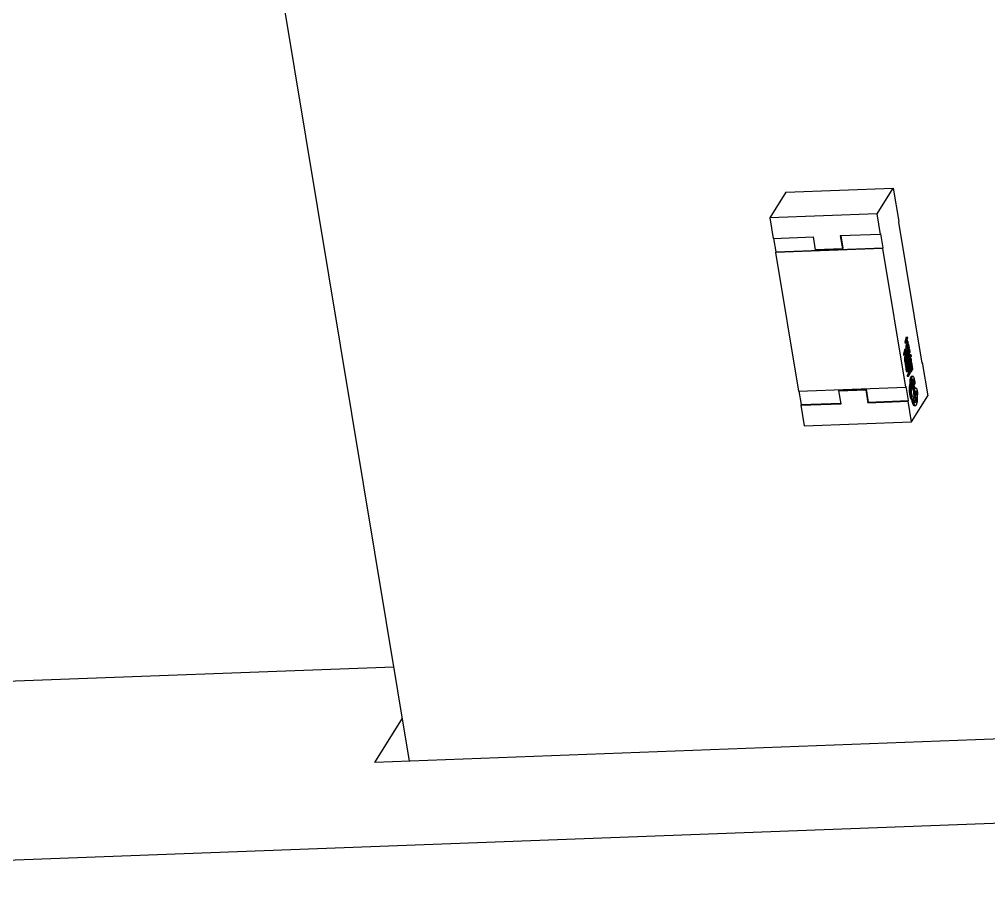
# Model space of a CAD drawing. Header units: millimetres. Extents: x -294 to 2792, y 5 to 1659.
# Drawn here: x 718.116 to 719.496, y 557.797 to 559.032 of the extents above; entities that cross this region are included whole.
import ezdxf

# ---------------------------------------------------------------- set-up
doc = ezdxf.new("R2010")
doc.units = ezdxf.units.MM
doc.layers.get('0').update_dxf_attribs({"lineweight": 18})

msp = doc.modelspace()

# ---------------------------------------------------------------- linework, layer by layer
at = {"color": 7, "linetype": 'Continuous', "lineweight": 25}
for p, q in [((718.6711, 557.9765), (718.4144, 559.5254)), ((719.207, 558.7862), (719.3598, 558.7919)), ((719.3369, 558.7552), (719.3598, 558.7919)), ((719.3598, 558.7919), (719.3677, 558.7445)), ((719.207, 558.7862), (719.184, 558.7495)), ((719.3369, 558.7552), (719.184, 558.7495)), ((719.184, 558.7495), (719.1889, 558.7203)), ((719.3417, 558.726), (719.3369, 558.7552)), ((719.3677, 558.7445), (719.3672, 558.7436)), ((719.3672, 558.7436), (719.4004, 558.5429)), ((719.1889, 558.7203), (719.2462, 558.7225)), ((719.1895, 558.7203), (719.1927, 558.7011)), ((719.2492, 558.7042), (719.2462, 558.7225)), ((719.3417, 558.726), (719.2844, 558.7239)), ((719.2844, 558.7239), (719.2874, 558.7056)), ((719.285, 558.7239), (719.2879, 558.7065)), ((719.3422, 558.7269), (719.3417, 558.726)), ((719.3455, 558.7068), (719.3422, 558.7269)), ((719.1927, 558.7011), (719.3455, 558.7068)), ((719.2874, 558.7056), (719.2879, 558.7065)), ((719.345, 558.706), (719.3455, 558.7068)), ((719.345, 558.706), (719.1922, 558.7002)), ((719.1927, 558.7011), (719.1922, 558.7002)), ((719.1922, 558.7002), (719.2249, 558.5031)), ((719.2874, 558.7056), (719.2492, 558.7042)), ((719.3777, 558.5089), (719.345, 558.706)), ((719.3782, 558.5799), (719.3764, 558.5727)), ((719.3783, 558.5728), (719.3764, 558.5727)), ((719.3764, 558.5727), (719.3766, 558.5715)), ((719.3766, 558.5715), (719.3785, 558.5716)), ((719.377, 558.5727), (719.3768, 558.5725)), ((719.3782, 558.5799), (719.3801, 558.5799)), ((719.3801, 558.5799), (719.3783, 558.5728)), ((719.3783, 558.5728), (719.3785, 558.5716)), ((719.3784, 558.5696), (719.3803, 558.5697)), ((719.3785, 558.5716), (719.3814, 558.5721)), ((719.3788, 558.5731), (719.3787, 558.5726)), ((719.3787, 558.5726), (719.3789, 558.5727)), ((719.3787, 558.5727), (719.3789, 558.5727)), ((719.3796, 558.576), (719.3788, 558.5731)), ((719.3788, 558.573), (719.3801, 558.5731)), ((719.3789, 558.5727), (719.3801, 558.5731)), ((719.3809, 558.5702), (719.3789, 558.5701)), ((719.3801, 558.5731), (719.3796, 558.576)), ((719.3798, 558.5768), (719.3804, 558.5787)), ((719.3804, 558.5731), (719.3798, 558.5768)), ((719.3804, 558.5787), (719.3801, 558.5799)), ((719.3812, 558.5734), (719.3804, 558.5731)), ((719.3804, 558.5733), (719.3812, 558.5734)), ((719.3813, 558.5687), (719.3807, 558.5687)), ((719.3814, 558.5721), (719.3812, 558.5734)), ((719.3762, 558.5629), (719.3743, 558.5557)), ((719.3762, 558.5558), (719.3743, 558.5557)), ((719.3743, 558.5557), (719.3745, 558.5545)), ((719.3745, 558.5545), (719.3764, 558.5546)), ((719.3749, 558.5557), (719.3747, 558.5556)), ((719.3781, 558.5629), (719.3762, 558.5558)), ((719.3762, 558.5629), (719.3781, 558.5629)), ((719.3762, 558.5558), (719.3764, 558.5546)), ((719.3764, 558.5546), (719.3794, 558.5552)), ((719.3768, 558.5561), (719.3767, 558.5556)), ((719.3767, 558.5556), (719.3768, 558.5558)), ((719.3767, 558.5558), (719.3768, 558.5558)), ((719.3776, 558.559), (719.3768, 558.5561)), ((719.3768, 558.5558), (719.3781, 558.5561)), ((719.3768, 558.556), (719.3781, 558.5561)), ((719.3781, 558.5561), (719.3776, 558.559)), ((719.3777, 558.5669), (719.3796, 558.567)), ((719.3778, 558.5598), (719.3783, 558.5617)), ((719.3784, 558.5562), (719.3778, 558.5598)), ((719.3779, 558.5631), (719.3799, 558.5632)), ((719.3779, 558.5631), (719.378, 558.5629)), ((719.3783, 558.5617), (719.3781, 558.5629)), ((719.3782, 558.5614), (719.3784, 558.5607)), ((719.3784, 558.5607), (719.3803, 558.5607)), ((719.3792, 558.5564), (719.3784, 558.5562)), ((719.3784, 558.5564), (719.3792, 558.5564)), ((719.3789, 558.5593), (719.3787, 558.5588)), ((719.3787, 558.5588), (719.3806, 558.5589)), ((719.3787, 558.5588), (719.3791, 558.5564)), ((719.3789, 558.5593), (719.3809, 558.5593)), ((719.3794, 558.5552), (719.3792, 558.5564)), ((719.3793, 558.5551), (719.3794, 558.5544)), ((719.3794, 558.5544), (719.3813, 558.5544)), ((719.38, 558.5607), (719.3798, 558.5603)), ((719.3798, 558.5603), (719.3799, 558.5593)), ((719.3798, 558.5603), (719.3817, 558.5603)), ((719.3799, 558.5632), (719.3803, 558.5607)), ((719.3803, 558.5652), (719.38, 558.5647)), ((719.38, 558.5607), (719.3819, 558.5608)), ((719.3801, 558.5665), (719.3803, 558.5652)), ((719.3804, 558.5623), (719.3801, 558.5636)), ((719.3803, 558.5652), (719.3822, 558.5653)), ((719.3803, 558.5607), (719.3827, 558.5646)), ((719.3811, 558.5544), (719.3803, 558.5543)), ((719.3822, 558.5653), (719.3804, 558.5623)), ((719.382, 558.5665), (719.3805, 558.5665)), ((719.3809, 558.5593), (719.3806, 558.5589)), ((719.3806, 558.5589), (719.3813, 558.5544)), ((719.3809, 558.5617), (719.3811, 558.5607)), ((719.3814, 558.556), (719.3809, 558.5593)), ((719.3812, 558.5572), (719.3822, 558.5572)), ((719.3813, 558.5544), (719.3837, 558.5583)), ((719.3827, 558.5547), (719.3813, 558.5545)), ((719.3827, 558.5625), (719.3814, 558.5625)), ((719.3822, 558.5572), (719.3814, 558.556)), ((719.3816, 558.5629), (719.383, 558.563)), ((719.3819, 558.5608), (719.3817, 558.5603)), ((719.3817, 558.5603), (719.3822, 558.5572)), ((719.3825, 558.5577), (719.3819, 558.5608)), ((719.382, 558.5665), (719.3822, 558.5653)), ((719.3822, 558.5589), (719.3833, 558.559)), ((719.3847, 558.5547), (719.3822, 558.5544)), ((719.3827, 558.5646), (719.3823, 558.567)), ((719.3833, 558.559), (719.3825, 558.5577)), ((719.383, 558.563), (719.3827, 558.5625)), ((719.3827, 558.5625), (719.3833, 558.559)), ((719.3829, 558.5546), (719.3827, 558.5547)), ((719.3827, 558.5547), (719.3847, 558.5547)), ((719.3847, 558.5548), (719.3828, 558.5547)), ((719.3837, 558.5583), (719.383, 558.563)), ((719.3757, 558.5499), (719.3776, 558.55)), ((719.3759, 558.5462), (719.3763, 558.5437)), ((719.3759, 558.5462), (719.3778, 558.5462)), ((719.3763, 558.5526), (719.3782, 558.5527)), ((719.3763, 558.5437), (719.3782, 558.5438)), ((719.3769, 558.5423), (719.3766, 558.5419)), ((719.3766, 558.5419), (719.3774, 558.5374)), ((719.3766, 558.5419), (719.3785, 558.5419)), ((719.3788, 558.5532), (719.3769, 558.5531)), ((719.3769, 558.5423), (719.3788, 558.5424)), ((719.378, 558.5437), (719.3777, 558.5433)), ((719.3777, 558.5433), (719.3796, 558.5434)), ((719.3777, 558.5433), (719.3779, 558.5423)), ((719.3778, 558.5462), (719.3782, 558.5438)), ((719.3783, 558.5482), (719.378, 558.5477)), ((719.378, 558.5437), (719.3799, 558.5438)), ((719.38, 558.5496), (719.3781, 558.5495)), ((719.3781, 558.5495), (719.3783, 558.5482)), ((719.3783, 558.5453), (719.3781, 558.5466)), ((719.3782, 558.5438), (719.3806, 558.5476)), ((719.3802, 558.5483), (719.3783, 558.5453)), ((719.3783, 558.5482), (719.3802, 558.5483)), ((719.3788, 558.5424), (719.3785, 558.5419)), ((719.3785, 558.5419), (719.3793, 558.5375)), ((719.3793, 558.5517), (719.3786, 558.5517)), ((719.3794, 558.539), (719.3788, 558.5424)), ((719.3789, 558.5448), (719.379, 558.5438)), ((719.3806, 558.5455), (719.3793, 558.5455)), ((719.3793, 558.5375), (719.3817, 558.5413)), ((719.3796, 558.5459), (719.3809, 558.546)), ((719.3799, 558.5438), (719.3796, 558.5434)), ((719.3796, 558.5434), (719.3801, 558.5403)), ((719.3804, 558.5407), (719.3799, 558.5438)), ((719.38, 558.5496), (719.3802, 558.5483)), ((719.3802, 558.542), (719.3812, 558.542)), ((719.3803, 558.5543), (719.3822, 558.5544)), ((719.3803, 558.5543), (719.3805, 558.5532)), ((719.3806, 558.5476), (719.3803, 558.55)), ((719.3812, 558.542), (719.3804, 558.5407)), ((719.3805, 558.5532), (719.3824, 558.5533)), ((719.3809, 558.546), (719.3806, 558.5455)), ((719.3806, 558.5455), (719.3812, 558.542)), ((719.3817, 558.5413), (719.3809, 558.546)), ((719.3821, 558.5532), (719.3811, 558.5496)), ((719.3811, 558.5496), (719.383, 558.5497)), ((719.3811, 558.5496), (719.3813, 558.5484)), ((719.3813, 558.5484), (719.3832, 558.5484)), ((719.3817, 558.548), (719.3815, 558.5476)), ((719.3815, 558.5476), (719.3834, 558.5476)), ((719.3816, 558.546), (719.3835, 558.546)), ((719.3817, 558.548), (719.3837, 558.5481)), ((719.382, 558.5445), (719.3839, 558.5446)), ((719.3822, 558.5544), (719.3824, 558.5533)), ((719.3823, 558.5442), (719.3842, 558.5443)), ((719.3824, 558.5533), (719.384, 558.5536)), ((719.3825, 558.5533), (719.384, 558.5533)), ((719.3836, 558.5443), (719.3829, 558.5431)), ((719.3829, 558.5431), (719.3848, 558.5432)), ((719.384, 558.5533), (719.383, 558.5497)), ((719.383, 558.5497), (719.3832, 558.5484)), ((719.3832, 558.5484), (719.3845, 558.5536)), ((719.3833, 558.549), (719.3843, 558.5491)), ((719.3837, 558.5481), (719.3834, 558.5476)), ((719.3835, 558.5498), (719.3845, 558.5499)), ((719.3848, 558.5501), (719.3836, 558.55)), ((719.3837, 558.5473), (719.3843, 558.5473)), ((719.3839, 558.546), (719.3843, 558.546)), ((719.3839, 558.5428), (719.3843, 558.5419)), ((719.3841, 558.5537), (719.384, 558.5533)), ((719.384, 558.5536), (719.3841, 558.5537)), ((719.384, 558.5455), (719.3842, 558.5455)), ((719.3841, 558.5522), (719.3854, 558.5523)), ((719.3843, 558.5409), (719.3842, 558.5403)), ((719.3843, 558.5529), (719.3853, 558.5529)), ((719.3843, 558.5419), (719.3843, 558.5409)), ((719.3845, 558.5536), (719.3849, 558.5536)), ((719.3846, 558.5479), (719.3852, 558.5479)), ((719.3846, 558.5449), (719.3859, 558.545)), ((719.3853, 558.5459), (719.3847, 558.5458)), ((719.3859, 558.545), (719.3848, 558.5432)), ((719.385, 558.5421), (719.3854, 558.5404)), ((719.3853, 558.5529), (719.3854, 558.5523)), ((719.3853, 558.5459), (719.3856, 558.5464)), ((719.3853, 558.5425), (719.3854, 558.5428)), ((719.3855, 558.5412), (719.3853, 558.5425)), ((719.3854, 558.5523), (719.3857, 558.5527)), ((719.3854, 558.5428), (719.3858, 558.5429)), ((719.3858, 558.5403), (719.3855, 558.5412)), ((719.3857, 558.5527), (719.3856, 558.5534)), ((719.3858, 558.5429), (719.3862, 558.5419)), ((719.3861, 558.5439), (719.3859, 558.545)), ((719.3859, 558.5435), (719.3861, 558.5439)), ((719.3862, 558.541), (719.3861, 558.5403)), ((719.3862, 558.5419), (719.3862, 558.541)), ((719.3866, 558.5404), (719.3865, 558.542)), ((719.4003, 558.5437), (719.4009, 558.5437)), ((719.4004, 558.5429), (719.4009, 558.5437)), ((719.4009, 558.5437), (719.4088, 558.4962)), ((719.3774, 558.5374), (719.3793, 558.5375)), ((719.378, 558.5363), (719.3777, 558.5357)), ((719.3777, 558.5357), (719.3796, 558.5358)), ((719.3779, 558.5335), (719.3799, 558.5336)), ((719.378, 558.5363), (719.3799, 558.5363)), ((719.3788, 558.5309), (719.3807, 558.531)), ((719.3792, 558.5402), (719.3801, 558.5403)), ((719.3801, 558.5403), (719.3794, 558.539)), ((719.3815, 558.5288), (719.3794, 558.5254)), ((719.3799, 558.5363), (719.3796, 558.5358)), ((719.3796, 558.5358), (719.3799, 558.5336)), ((719.3801, 558.5341), (719.3799, 558.5363)), ((719.3802, 558.5389), (719.3816, 558.539)), ((719.3802, 558.5369), (719.3821, 558.537)), ((719.3803, 558.5343), (719.3812, 558.5343)), ((719.3819, 558.5394), (719.3805, 558.5394)), ((719.3807, 558.5324), (719.3817, 558.5324)), ((719.3812, 558.5308), (719.3815, 558.5288)), ((719.3834, 558.5289), (719.3813, 558.5254)), ((719.3814, 558.5243), (719.3839, 558.5282)), ((719.3815, 558.5288), (719.3834, 558.5289)), ((719.3819, 558.5394), (719.3816, 558.539)), ((719.3824, 558.5373), (719.3819, 558.5394)), ((719.3828, 558.5323), (719.3823, 558.5323)), ((719.3824, 558.5327), (719.3831, 558.5328)), ((719.3826, 558.5399), (719.3845, 558.5399)), ((719.3829, 558.5353), (719.3826, 558.5348)), ((719.3826, 558.5348), (719.3845, 558.5349)), ((719.3826, 558.5348), (719.383, 558.5328)), ((719.3831, 558.5328), (719.3828, 558.5323)), ((719.3828, 558.5323), (719.3834, 558.5289)), ((719.3829, 558.5353), (719.3848, 558.5354)), ((719.3831, 558.538), (719.3851, 558.5381)), ((719.3839, 558.5282), (719.3831, 558.5328)), ((719.3835, 558.5304), (719.3853, 558.5305)), ((719.384, 558.5367), (719.3837, 558.5363)), ((719.3837, 558.5363), (719.3856, 558.5364)), ((719.3837, 558.5363), (719.3839, 558.5353)), ((719.3842, 558.5403), (719.3839, 558.5402)), ((719.384, 558.5367), (719.3859, 558.5368)), ((719.3848, 558.5354), (719.3845, 558.5349)), ((719.3845, 558.5349), (719.3853, 558.5305)), ((719.3848, 558.538), (719.385, 558.5368)), ((719.3854, 558.532), (719.3848, 558.5354)), ((719.385, 558.5392), (719.3858, 558.5393)), ((719.3851, 558.5381), (719.3853, 558.5385)), ((719.3852, 558.5389), (719.3869, 558.539)), ((719.3852, 558.5332), (719.3862, 558.5333)), ((719.3867, 558.5385), (719.3853, 558.5385)), ((719.3853, 558.5305), (719.3877, 558.5343)), ((719.3862, 558.5333), (719.3854, 558.532)), ((719.3859, 558.5368), (719.3856, 558.5364)), ((719.3856, 558.5364), (719.3862, 558.5333)), ((719.3861, 558.5403), (719.3858, 558.5403)), ((719.3864, 558.5337), (719.3859, 558.5368)), ((719.3862, 558.535), (719.3872, 558.535)), ((719.3872, 558.535), (719.3864, 558.5337)), ((719.3869, 558.539), (719.3867, 558.5385)), ((719.3867, 558.5385), (719.3872, 558.535)), ((719.3877, 558.5343), (719.3869, 558.539)), ((719.3794, 558.5254), (719.3795, 558.5242)), ((719.3794, 558.5254), (719.3813, 558.5254)), ((719.3795, 558.5242), (719.3814, 558.5243)), ((719.3813, 558.5254), (719.3814, 558.5243)), ((719.3852, 558.5137), (719.3833, 558.5136)), ((719.3846, 558.5233), (719.3865, 558.5234)), ((719.3875, 558.5242), (719.3856, 558.5241)), ((719.3873, 558.5172), (719.3892, 558.5173)), ((719.3873, 558.5172), (719.3878, 558.5145)), ((719.3878, 558.5145), (719.3897, 558.5145)), ((719.3878, 558.5141), (719.3897, 558.5141)), ((719.3892, 558.5173), (719.3897, 558.5145)), ((719.3908, 558.5157), (719.3902, 558.5194)), ((719.2249, 558.5031), (719.3777, 558.5089)), ((719.2255, 558.5032), (719.2287, 558.4839)), ((719.2825, 558.5035), (719.3207, 558.5049)), ((719.2825, 558.5035), (719.283, 558.5043)), ((719.2855, 558.4852), (719.2825, 558.5035)), ((719.283, 558.5043), (719.3212, 558.5057)), ((719.3207, 558.5049), (719.3212, 558.5057)), ((719.3207, 558.5049), (719.3237, 558.4866)), ((719.3212, 558.5057), (719.3242, 558.4874)), ((719.3782, 558.5097), (719.3777, 558.5089)), ((719.3815, 558.4896), (719.3782, 558.5097)), ((719.3825, 558.5081), (719.3844, 558.5082)), ((719.3868, 558.5128), (719.3862, 558.5094)), ((719.3862, 558.5094), (719.3881, 558.5095)), ((719.3862, 558.5094), (719.3888, 558.5031)), ((719.3867, 558.5122), (719.3866, 558.5127)), ((719.3868, 558.5128), (719.3887, 558.5129)), ((719.3887, 558.5129), (719.3881, 558.5095)), ((719.3881, 558.5095), (719.3907, 558.5032)), ((719.3887, 558.5128), (719.3903, 558.5129)), ((719.3914, 558.5063), (719.3887, 558.5129)), ((719.3888, 558.5031), (719.3907, 558.5032)), ((719.3923, 558.5071), (719.3911, 558.5071)), ((719.3913, 558.5065), (719.3916, 558.5065)), ((719.3916, 558.5065), (719.3914, 558.5063)), ((719.3925, 558.503), (719.3925, 558.503)), ((719.2287, 558.4839), (719.2854, 558.486)), ((719.3237, 558.4866), (719.381, 558.4888)), ((719.3237, 558.4866), (719.3242, 558.4874)), ((719.3242, 558.4874), (719.3815, 558.4896)), ((719.381, 558.4888), (719.3815, 558.4896)), ((719.3859, 558.4596), (719.381, 558.4888)), ((719.383, 558.4983), (719.3849, 558.4984)), ((719.3849, 558.492), (719.3868, 558.4921)), ((719.3859, 558.4596), (719.4088, 558.4962)), ((719.3861, 558.4905), (719.388, 558.4906)), ((719.3863, 558.489), (719.3882, 558.4891)), ((719.389, 558.4975), (719.3909, 558.4976)), ((719.3904, 558.4938), (719.3923, 558.4938)), ((719.3905, 558.4874), (719.392, 558.4874)), ((719.3926, 558.4977), (719.3927, 558.4977)), ((719.2282, 558.4831), (719.2855, 558.4852)), ((719.2287, 558.4839), (719.2282, 558.4831)), ((719.2282, 558.4831), (719.233, 558.4538)), ((719.3883, 558.4833), (719.3902, 558.4833)), ((719.3895, 558.4826), (719.3914, 558.4826)), ((719.233, 558.4538), (719.3859, 558.4596)), ((716.8364, 558.043), (718.6488, 558.1109)), ((720.57, 558.0477), (718.6216, 557.9746)), ((718.6216, 557.9746), (718.661, 558.0375)), ((717.0553, 557.7966), (720.1115, 557.9111))]:
    msp.add_line(p, q, dxfattribs=at)
for points, knots in [([(719.3784, 558.5696), (719.3782, 558.5693), (719.378, 558.5688), (719.3778, 558.5677), (719.3777, 558.5671), (719.3777, 558.5669)], [0, 0, 0, 0, 0.001309061, 0.002316831, 0.002790309, 0.002790309, 0.002790309, 0.002790309]), ([(719.3789, 558.57), (719.3789, 558.57), (719.3787, 558.57), (719.3785, 558.5698), (719.3784, 558.5696)], [0, 0, 0, 0, 0.0003319908, 0.0008119271, 0.0008119271, 0.0008119271, 0.0008119271]), ([(719.3794, 558.5686), (719.3795, 558.5685), (719.3796, 558.5683), (719.3799, 558.5676), (719.38, 558.5669), (719.3801, 558.5665)], [0, 0, 0, 0, 0.000530615, 0.00107718, 0.002294289, 0.002294289, 0.002294289, 0.002294289]), ([(719.3803, 558.5697), (719.3801, 558.5694), (719.3799, 558.5689), (719.3797, 558.5678), (719.3797, 558.5672), (719.3796, 558.567)], [0, 0, 0, 0, 0.001309061, 0.002316831, 0.002790309, 0.002790309, 0.002790309, 0.002790309]), ([(719.38, 558.5665), (719.38, 558.5667), (719.38, 558.5671), (719.3802, 558.5679), (719.3804, 558.5682), (719.3805, 558.5685)], [0, 0, 0, 0, 0.000491035, 0.000994765, 0.002128954, 0.002128954, 0.002128954, 0.002128954]), ([(719.3814, 558.5698), (719.3813, 558.5699), (719.381, 558.5702), (719.3806, 558.5701), (719.3804, 558.5698), (719.3803, 558.5697)], [0, 0, 0, 0, 0.000478019, 0.00106089, 0.001546955, 0.001546955, 0.001546955, 0.001546955]), ([(719.3805, 558.5685), (719.3806, 558.5687), (719.3808, 558.5689), (719.3811, 558.5689), (719.3813, 558.5688), (719.3813, 558.5687)], [0, 0, 0, 0, 0.000600399, 0.000870939, 0.001135222, 0.001135222, 0.001135222, 0.001135222]), ([(719.3813, 558.5687), (719.3814, 558.5686), (719.3815, 558.5684), (719.3818, 558.5677), (719.3819, 558.567), (719.382, 558.5665)], [0, 0, 0, 0, 0.000530615, 0.00107718, 0.002294289, 0.002294289, 0.002294289, 0.002294289]), ([(719.3823, 558.567), (719.3822, 558.5673), (719.3821, 558.5682), (719.3818, 558.5692), (719.3815, 558.5696), (719.3814, 558.5698)], [0, 0, 0, 0, 0.00082275, 0.002169287, 0.002991451, 0.002991451, 0.002991451, 0.002991451]), ([(719.3777, 558.5669), (719.3777, 558.5664), (719.3777, 558.5653), (719.3778, 558.564), (719.3779, 558.5633), (719.3779, 558.5631)], [0, 0, 0, 0, 0.001602189, 0.003200816, 0.003803971, 0.003803971, 0.003803971, 0.003803971]), ([(719.3796, 558.567), (719.3796, 558.5665), (719.3796, 558.5654), (719.3797, 558.5641), (719.3798, 558.5634), (719.3799, 558.5632)], [0, 0, 0, 0, 0.001602189, 0.003200816, 0.003803971, 0.003803971, 0.003803971, 0.003803971]), ([(719.3801, 558.5636), (719.3801, 558.5641), (719.3799, 558.565), (719.38, 558.566), (719.38, 558.5665)], [0, 0, 0, 0, 0.001518128, 0.002877506, 0.002877506, 0.002877506, 0.002877506]), ([(719.3856, 558.5534), (719.3855, 558.5536), (719.3854, 558.5541), (719.3852, 558.5545), (719.3849, 558.5547), (719.3848, 558.5547), (719.3847, 558.5547)], [0, 0, 0, 0, 0.000387849, 0.000787754, 0.001242746, 0.001782848, 0.001782848, 0.001782848, 0.001782848]), ([(719.3763, 558.5526), (719.3762, 558.5523), (719.3759, 558.5518), (719.3757, 558.5508), (719.3757, 558.5501), (719.3757, 558.5499)], [0, 0, 0, 0, 0.001309061, 0.002316831, 0.002790309, 0.002790309, 0.002790309, 0.002790309]), ([(719.3757, 558.5499), (719.3757, 558.5494), (719.3756, 558.5483), (719.3758, 558.547), (719.3759, 558.5463), (719.3759, 558.5462)], [0, 0, 0, 0, 0.001602189, 0.003200816, 0.003803971, 0.003803971, 0.003803971, 0.003803971]), ([(719.3769, 558.553), (719.3768, 558.553), (719.3766, 558.5531), (719.3764, 558.5528), (719.3763, 558.5526)], [0, 0, 0, 0, 0.0003319908, 0.0008119271, 0.0008119271, 0.0008119271, 0.0008119271]), ([(719.3774, 558.5517), (719.3775, 558.5515), (719.3776, 558.5513), (719.3778, 558.5506), (719.378, 558.55), (719.3781, 558.5495)], [0, 0, 0, 0, 0.000530615, 0.00107718, 0.002294289, 0.002294289, 0.002294289, 0.002294289]), ([(719.3782, 558.5527), (719.3781, 558.5524), (719.3778, 558.5519), (719.3777, 558.5508), (719.3776, 558.5502), (719.3776, 558.55)], [0, 0, 0, 0, 0.001309061, 0.002316831, 0.002790309, 0.002790309, 0.002790309, 0.002790309]), ([(719.3776, 558.55), (719.3776, 558.5495), (719.3776, 558.5484), (719.3777, 558.5471), (719.3778, 558.5464), (719.3778, 558.5462)], [0, 0, 0, 0, 0.001602189, 0.003200816, 0.003803971, 0.003803971, 0.003803971, 0.003803971]), ([(719.3779, 558.5495), (719.3779, 558.5497), (719.378, 558.5501), (719.3781, 558.5509), (719.3783, 558.5513), (719.3784, 558.5515)], [0, 0, 0, 0, 0.000491035, 0.000994765, 0.002128954, 0.002128954, 0.002128954, 0.002128954]), ([(719.3781, 558.5466), (719.378, 558.5471), (719.3779, 558.548), (719.3779, 558.549), (719.3779, 558.5495)], [0, 0, 0, 0, 0.001518128, 0.002877506, 0.002877506, 0.002877506, 0.002877506]), ([(719.3794, 558.5528), (719.3792, 558.553), (719.379, 558.5532), (719.3786, 558.5532), (719.3783, 558.5528), (719.3782, 558.5527)], [0, 0, 0, 0, 0.000478019, 0.00106089, 0.001546955, 0.001546955, 0.001546955, 0.001546955]), ([(719.3784, 558.5515), (719.3786, 558.5517), (719.3788, 558.552), (719.3791, 558.5519), (719.3792, 558.5518), (719.3793, 558.5517)], [0, 0, 0, 0, 0.000600399, 0.000870939, 0.001135222, 0.001135222, 0.001135222, 0.001135222]), ([(719.3793, 558.5517), (719.3794, 558.5516), (719.3795, 558.5514), (719.3797, 558.5507), (719.3799, 558.55), (719.38, 558.5496)], [0, 0, 0, 0, 0.000530615, 0.00107718, 0.002294289, 0.002294289, 0.002294289, 0.002294289]), ([(719.3803, 558.55), (719.3802, 558.5503), (719.38, 558.5512), (719.3797, 558.5522), (719.3795, 558.5527), (719.3794, 558.5528)], [0, 0, 0, 0, 0.00082275, 0.002169287, 0.002991451, 0.002991451, 0.002991451, 0.002991451]), ([(719.3815, 558.5476), (719.3815, 558.5474), (719.3815, 558.5471), (719.3815, 558.5466), (719.3816, 558.5462), (719.3816, 558.546)], [0, 0, 0, 0, 0.000421851, 0.000843647, 0.001598113, 0.001598113, 0.001598113, 0.001598113]), ([(719.3816, 558.546), (719.3816, 558.5458), (719.3817, 558.5455), (719.3818, 558.5449), (719.382, 558.5447), (719.382, 558.5445)], [0, 0, 0, 0, 0.000439415, 0.000873022, 0.001559829, 0.001559829, 0.001559829, 0.001559829]), ([(719.382, 558.5445), (719.3821, 558.5444), (719.3822, 558.5442), (719.3823, 558.5442), (719.3823, 558.5442)], [0, 0, 0, 0, 0.00028348, 0.0004155922, 0.0004155922, 0.0004155922, 0.0004155922]), ([(719.3824, 558.5484), (719.3824, 558.5484), (719.3824, 558.5483), (719.3824, 558.5482), (719.3824, 558.5481)], [0, 0, 0, 0, 0.0000636973, 0.0003494769, 0.0003494769, 0.0003494769, 0.0003494769]), ([(719.3829, 558.5431), (719.3828, 558.5429), (719.3826, 558.5426), (719.3825, 558.5419), (719.3825, 558.5412), (719.3825, 558.5405), (719.3826, 558.5401), (719.3826, 558.5399)], [0, 0, 0, 0, 0.00112116, 0.001650079, 0.002181236, 0.002819239, 0.003372796, 0.003372796, 0.003372796, 0.003372796]), ([(719.3834, 558.5476), (719.3834, 558.5476), (719.3834, 558.5474), (719.3834, 558.5472), (719.3834, 558.547), (719.3834, 558.5468), (719.3835, 558.5466), (719.3835, 558.5463), (719.3835, 558.5462), (719.3835, 558.546)], [0, 0, 0, 0, 0.000210496, 0.00042099, 0.00063148, 0.000841966, 0.001052444, 0.001262916, 0.001597915, 0.001597915, 0.001597915, 0.001597915]), ([(719.3835, 558.546), (719.3836, 558.5459), (719.3836, 558.5456), (719.3837, 558.5453), (719.3837, 558.5451), (719.3838, 558.5449), (719.3839, 558.5447), (719.3839, 558.5446), (719.3839, 558.5446)], [0, 0, 0, 0, 0.000438319, 0.000657176, 0.00087607, 0.001094999, 0.001325573, 0.001558805, 0.001558805, 0.001558805, 0.001558805]), ([(719.3838, 558.5463), (719.3838, 558.5464), (719.3838, 558.5466), (719.3837, 558.5468), (719.3837, 558.547), (719.3837, 558.5473), (719.3837, 558.5475), (719.3837, 558.5478), (719.3837, 558.548), (719.3837, 558.5481)], [0, 0, 0, 0, 0.000236374, 0.000472767, 0.000709178, 0.000945604, 0.001182037, 0.001418473, 0.001779137, 0.001779137, 0.001779137, 0.001779137]), ([(719.384, 558.5456), (719.384, 558.5456), (719.384, 558.5457), (719.3839, 558.5458), (719.3839, 558.5459), (719.3839, 558.546), (719.3838, 558.5461), (719.3838, 558.5462), (719.3838, 558.5463), (719.3838, 558.5463)], [0, 0, 0, 0, 0.0001139308, 0.0002278319, 0.0003416966, 0.0004555267, 0.0005123953, 0.0006261845, 0.0007825427, 0.0007825427, 0.0007825427, 0.0007825427]), ([(719.3839, 558.5446), (719.384, 558.5445), (719.384, 558.5444), (719.3841, 558.5443), (719.3842, 558.5443), (719.3842, 558.5443), (719.3843, 558.5443), (719.3844, 558.5443), (719.3844, 558.5444), (719.3844, 558.5444)], [0, 0, 0, 0, 0.0001248448, 0.0002444274, 0.0003040839, 0.0004097411, 0.0004624329, 0.0005700639, 0.0006802644, 0.0006802644, 0.0006802644, 0.0006802644]), ([(719.3842, 558.5455), (719.3842, 558.5455), (719.3842, 558.5455), (719.3842, 558.5455), (719.3841, 558.5455), (719.3841, 558.5455), (719.3841, 558.5455), (719.384, 558.5455), (719.384, 558.5456), (719.384, 558.5456)], [0, 0, 0, 0, 0.0000519255, 0.0001025551, 0.000151017, 0.0001751847, 0.0002236296, 0.0002702957, 0.0003177247, 0.0003177247, 0.0003177247, 0.0003177247]), ([(719.3843, 558.546), (719.3843, 558.546), (719.3843, 558.5459), (719.3843, 558.5459), (719.3843, 558.5458), (719.3843, 558.5457), (719.3843, 558.5457), (719.3843, 558.5456), (719.3842, 558.5455), (719.3842, 558.5455)], [0, 0, 0, 0, 0.0000652169, 0.0001304485, 0.0001956839, 0.0002609108, 0.0003261201, 0.0003913087, 0.000513923, 0.000513923, 0.000513923, 0.000513923]), ([(719.3845, 558.5499), (719.3845, 558.5499), (719.3845, 558.5498), (719.3845, 558.5497), (719.3844, 558.5496), (719.3844, 558.5495), (719.3844, 558.5494), (719.3843, 558.5492), (719.3843, 558.5491), (719.3843, 558.5491)], [0, 0, 0, 0, 0.0001181017, 0.0002362259, 0.0003543743, 0.0004725447, 0.0005907305, 0.0007089207, 0.0008574466, 0.0008574466, 0.0008574466, 0.0008574466]), ([(719.3843, 558.5491), (719.3843, 558.549), (719.3843, 558.5488), (719.3843, 558.5486), (719.3843, 558.5484), (719.3843, 558.5482), (719.3843, 558.5479), (719.3843, 558.5476), (719.3843, 558.5474), (719.3843, 558.5473)], [0, 0, 0, 0, 0.00032581, 0.000487921, 0.000650001, 0.000812062, 0.001136294, 0.001447109, 0.001758478, 0.001758478, 0.001758478, 0.001758478]), ([(719.3843, 558.5473), (719.3843, 558.5472), (719.3843, 558.547), (719.3843, 558.5467), (719.3843, 558.5466), (719.3843, 558.5464), (719.3843, 558.5463), (719.3843, 558.5461), (719.3843, 558.5461), (719.3843, 558.546)], [0, 0, 0, 0, 0.000430121, 0.000537638, 0.000752696, 0.000860217, 0.001074832, 0.001182984, 0.001291769, 0.001291769, 0.001291769, 0.001291769]), ([(719.3844, 558.5444), (719.3844, 558.5445), (719.3845, 558.5445), (719.3845, 558.5446), (719.3845, 558.5447), (719.3846, 558.5448), (719.3846, 558.5449), (719.3846, 558.545), (719.3846, 558.5451), (719.3847, 558.5452)], [0, 0, 0, 0, 0.0001071335, 0.0002142816, 0.0003214456, 0.0004286254, 0.0005358183, 0.0006430192, 0.0007830979, 0.0007830979, 0.0007830979, 0.0007830979]), ([(719.3848, 558.5432), (719.3847, 558.543), (719.3846, 558.5428), (719.3845, 558.5423), (719.3844, 558.5419), (719.3844, 558.5414), (719.3844, 558.5408), (719.3845, 558.5403), (719.3845, 558.5399)], [0, 0, 0, 0, 0.000928719, 0.00132963, 0.001707429, 0.002081082, 0.002470163, 0.003357717, 0.003357717, 0.003357717, 0.003357717]), ([(719.385, 558.5498), (719.385, 558.5498), (719.3849, 558.5499), (719.3849, 558.55), (719.3848, 558.55), (719.3847, 558.5501), (719.3847, 558.55), (719.3846, 558.55), (719.3846, 558.5499), (719.3845, 558.5499)], [0, 0, 0, 0, 0.0001198707, 0.0002360187, 0.0002939578, 0.0004001198, 0.0005062604, 0.0005591941, 0.0006919935, 0.0006919935, 0.0006919935, 0.0006919935]), ([(719.3846, 558.5483), (719.3846, 558.5483), (719.3846, 558.5484), (719.3846, 558.5484), (719.3846, 558.5485), (719.3847, 558.5486), (719.3847, 558.5486), (719.3847, 558.5487), (719.3847, 558.5488), (719.3847, 558.5488), (719.3847, 558.5488)], [0, 0, 0, 0, 0.0000723596, 0.000108512, 0.0001809059, 0.0002533198, 0.0003257437, 0.0003981639, 0.0004785207, 0.0005601163, 0.0005601163, 0.0005601163, 0.0005601163]), ([(719.3847, 558.5469), (719.3847, 558.547), (719.3846, 558.5471), (719.3846, 558.5474), (719.3846, 558.5476), (719.3846, 558.5479), (719.3846, 558.548), (719.3846, 558.5481), (719.3846, 558.5482), (719.3846, 558.5483)], [0, 0, 0, 0, 0.000249438, 0.000498884, 0.000748346, 0.00099785, 0.001122587, 0.001252804, 0.001383724, 0.001383724, 0.001383724, 0.001383724]), ([(719.3847, 558.5488), (719.3848, 558.5489), (719.3848, 558.5489), (719.3849, 558.5489), (719.385, 558.5488), (719.385, 558.5487), (719.3851, 558.5486), (719.3851, 558.5483), (719.3852, 558.5481), (719.3852, 558.5479)], [0, 0, 0, 0, 0.000196324, 0.000355086, 0.000513767, 0.000597974, 0.000741906, 0.000885535, 0.001240081, 0.001240081, 0.001240081, 0.001240081]), ([(719.3847, 558.5452), (719.3847, 558.5453), (719.3847, 558.5454), (719.3847, 558.5456), (719.3847, 558.5458), (719.3847, 558.546), (719.3847, 558.5463), (719.3847, 558.5466), (719.3847, 558.5468), (719.3847, 558.5469)], [0, 0, 0, 0, 0.00024219, 0.000483515, 0.000603974, 0.000844975, 0.001085911, 0.001326816, 0.001702463, 0.001702463, 0.001702463, 0.001702463]), ([(719.3848, 558.5402), (719.3848, 558.5404), (719.3847, 558.5407), (719.3847, 558.5411), (719.3848, 558.5414), (719.3849, 558.5418), (719.385, 558.542), (719.385, 558.5421)], [0, 0, 0, 0, 0.000488551, 0.000708548, 0.000926279, 0.001398306, 0.001981491, 0.001981491, 0.001981491, 0.001981491]), ([(719.3849, 558.5536), (719.3849, 558.5536), (719.385, 558.5536), (719.3851, 558.5535), (719.3852, 558.5532), (719.3853, 558.553), (719.3853, 558.5529)], [0, 0, 0, 0, 0.0002497462, 0.0004726122, 0.0006831239, 0.0008983238, 0.0008983238, 0.0008983238, 0.0008983238]), ([(719.3855, 558.5482), (719.3854, 558.5483), (719.3854, 558.5486), (719.3853, 558.5489), (719.3852, 558.5492), (719.3852, 558.5494), (719.3851, 558.5496), (719.385, 558.5497), (719.385, 558.5498)], [0, 0, 0, 0, 0.000237947, 0.000714799, 0.000952873, 0.001191012, 0.001418268, 0.001648267, 0.001648267, 0.001648267, 0.001648267]), ([(719.3852, 558.5479), (719.3852, 558.5477), (719.3853, 558.5474), (719.3853, 558.5467), (719.3853, 558.5462), (719.3853, 558.5459)], [0, 0, 0, 0, 0.000553639, 0.00106964, 0.002059267, 0.002059267, 0.002059267, 0.002059267]), ([(719.3856, 558.5464), (719.3856, 558.5464), (719.3856, 558.5466), (719.3856, 558.5469), (719.3856, 558.5472), (719.3856, 558.5474), (719.3855, 558.5477), (719.3855, 558.5479), (719.3855, 558.5481), (719.3855, 558.5482)], [0, 0, 0, 0, 0.000257366, 0.000514718, 0.000772053, 0.001029369, 0.001286665, 0.001568038, 0.001850402, 0.001850402, 0.001850402, 0.001850402]), ([(719.3865, 558.542), (719.3864, 558.5422), (719.3864, 558.5426), (719.3862, 558.543), (719.386, 558.5433), (719.3859, 558.5434), (719.3859, 558.5434)], [0, 0, 0, 0, 0.000407124, 0.000790197, 0.001175207, 0.001587775, 0.001587775, 0.001587775, 0.001587775]), ([(719.3777, 558.5357), (719.3777, 558.5355), (719.3777, 558.5351), (719.3778, 558.5344), (719.3779, 558.5339), (719.3779, 558.5335)], [0, 0, 0, 0, 0.000583349, 0.001165924, 0.002225427, 0.002225427, 0.002225427, 0.002225427]), ([(719.3779, 558.5335), (719.3781, 558.533), (719.3783, 558.5319), (719.3786, 558.5312), (719.3788, 558.531), (719.3788, 558.5309)], [0, 0, 0, 0, 0.001358902, 0.002643488, 0.002798216, 0.002798216, 0.002798216, 0.002798216]), ([(719.3788, 558.5309), (719.379, 558.5308), (719.3793, 558.5305), (719.3796, 558.5307), (719.3798, 558.5309), (719.3798, 558.531)], [0, 0, 0, 0, 0.000584524, 0.001167805, 0.001296735, 0.001296735, 0.001296735, 0.001296735]), ([(719.3798, 558.5384), (719.3799, 558.5383), (719.38, 558.538), (719.3801, 558.5375), (719.3802, 558.5371), (719.3802, 558.5369)], [0, 0, 0, 0, 0.000393746, 0.000950758, 0.001517637, 0.001517637, 0.001517637, 0.001517637]), ([(719.3799, 558.5336), (719.38, 558.533), (719.3802, 558.5319), (719.3806, 558.5313), (719.3807, 558.531)], [0, 0, 0, 0, 0.001425174, 0.002794288, 0.002794288, 0.002794288, 0.002794288]), ([(719.3808, 558.5321), (719.3807, 558.5324), (719.3804, 558.5328), (719.3802, 558.5336), (719.3801, 558.5341)], [0, 0, 0, 0, 0.001010458, 0.002069845, 0.002069845, 0.002069845, 0.002069845]), ([(719.3802, 558.5369), (719.3803, 558.5365), (719.3804, 558.5358), (719.3804, 558.5349), (719.3803, 558.5344), (719.3803, 558.5343)], [0, 0, 0, 0, 0.001187886, 0.00218394, 0.002644484, 0.002644484, 0.002644484, 0.002644484]), ([(719.3807, 558.531), (719.3809, 558.5309), (719.3813, 558.5306), (719.3817, 558.531), (719.3819, 558.5312)], [0, 0, 0, 0, 0.000771916, 0.001609883, 0.001609883, 0.001609883, 0.001609883]), ([(719.3817, 558.5324), (719.3815, 558.5322), (719.3813, 558.5319), (719.3809, 558.532), (719.3808, 558.5321)], [0, 0, 0, 0, 0.000642794, 0.001220854, 0.001220854, 0.001220854, 0.001220854]), ([(719.3816, 558.539), (719.3817, 558.5387), (719.3819, 558.5381), (719.382, 558.5374), (719.3821, 558.537)], [0, 0, 0, 0, 0.001007584, 0.002055081, 0.002055081, 0.002055081, 0.002055081]), ([(719.3822, 558.5343), (719.3822, 558.5339), (719.382, 558.5331), (719.3818, 558.5326), (719.3817, 558.5324)], [0, 0, 0, 0, 0.000970138, 0.002055202, 0.002055202, 0.002055202, 0.002055202]), ([(719.3819, 558.5312), (719.382, 558.5316), (719.3824, 558.5322), (719.3825, 558.5332), (719.3826, 558.5338)], [0, 0, 0, 0, 0.001380334, 0.002635637, 0.002635637, 0.002635637, 0.002635637]), ([(719.3821, 558.537), (719.3822, 558.5365), (719.3823, 558.5357), (719.3822, 558.5348), (719.3822, 558.5343)], [0, 0, 0, 0, 0.001355635, 0.002644968, 0.002644968, 0.002644968, 0.002644968]), ([(719.3826, 558.5338), (719.3826, 558.534), (719.3826, 558.5346), (719.3826, 558.5358), (719.3825, 558.5367), (719.3824, 558.5373)], [0, 0, 0, 0, 0.00085116, 0.001699542, 0.003517293, 0.003517293, 0.003517293, 0.003517293]), ([(719.3826, 558.5399), (719.3827, 558.5396), (719.3828, 558.5392), (719.3829, 558.5385), (719.3831, 558.5382), (719.3831, 558.538)], [0, 0, 0, 0, 0.000636126, 0.001200775, 0.001949313, 0.001949313, 0.001949313, 0.001949313]), ([(719.3845, 558.5399), (719.3846, 558.5396), (719.3848, 558.5388), (719.385, 558.5383), (719.3851, 558.5381)], [0, 0, 0, 0, 0.001000415, 0.001949348, 0.001949348, 0.001949348, 0.001949348]), ([(719.3853, 558.5385), (719.3852, 558.5387), (719.385, 558.5392), (719.3849, 558.5399), (719.3848, 558.5402)], [0, 0, 0, 0, 0.000911456, 0.001792932, 0.001792932, 0.001792932, 0.001792932]), ([(719.3854, 558.5404), (719.3855, 558.5402), (719.3856, 558.5397), (719.3858, 558.5393), (719.3859, 558.5391), (719.3861, 558.5391), (719.3862, 558.5392), (719.3863, 558.5393)], [0, 0, 0, 0, 0.000547675, 0.001007048, 0.00122199, 0.001437971, 0.001905071, 0.001905071, 0.001905071, 0.001905071]), ([(719.3863, 558.5393), (719.3864, 558.5394), (719.3865, 558.5397), (719.3866, 558.5402), (719.3866, 558.5404)], [0, 0, 0, 0, 0.000595227, 0.001166189, 0.001166189, 0.001166189, 0.001166189]), ([(719.3833, 558.5136), (719.3832, 558.5131), (719.383, 558.5121), (719.3827, 558.5102), (719.3826, 558.5088), (719.3825, 558.5081)], [0, 0, 0, 0, 0.001799562, 0.003659986, 0.005566915, 0.005566915, 0.005566915, 0.005566915]), ([(719.3846, 558.5233), (719.3843, 558.5228), (719.3838, 558.5217), (719.3834, 558.5191), (719.3832, 558.5163), (719.3833, 558.5144), (719.3833, 558.5136)], [0, 0, 0, 0, 0.002578418, 0.005162979, 0.007850835, 0.009905614, 0.009905614, 0.009905614, 0.009905614]), ([(719.3852, 558.5137), (719.3851, 558.5132), (719.3849, 558.5121), (719.3846, 558.5103), (719.3845, 558.5089), (719.3844, 558.5082)], [0, 0, 0, 0, 0.001799562, 0.003659986, 0.005566915, 0.005566915, 0.005566915, 0.005566915]), ([(719.3856, 558.5241), (719.3853, 558.524), (719.385, 558.5239), (719.3846, 558.5234), (719.3846, 558.5233)], [0, 0, 0, 0, 0.001109862, 0.001374743, 0.001374743, 0.001374743, 0.001374743]), ([(719.3865, 558.5234), (719.3862, 558.5229), (719.3858, 558.5218), (719.3853, 558.5192), (719.3851, 558.5164), (719.3852, 558.5145), (719.3852, 558.5137)], [0, 0, 0, 0, 0.002578418, 0.005162979, 0.007850835, 0.009905614, 0.009905614, 0.009905614, 0.009905614]), ([(719.3866, 558.5127), (719.3865, 558.5132), (719.3864, 558.5143), (719.3864, 558.5162), (719.3865, 558.5178), (719.3868, 558.519), (719.387, 558.5194), (719.3871, 558.5196)], [0, 0, 0, 0, 0.001521235, 0.003038308, 0.004558875, 0.006092639, 0.007085593, 0.007085593, 0.007085593, 0.007085593]), ([(719.3885, 558.5237), (719.3882, 558.524), (719.3876, 558.5244), (719.3869, 558.524), (719.3865, 558.5235), (719.3865, 558.5234)], [0, 0, 0, 0, 0.001215852, 0.002432595, 0.002706865, 0.002706865, 0.002706865, 0.002706865]), ([(719.3868, 558.5189), (719.3869, 558.5186), (719.3871, 558.5181), (719.3873, 558.5175), (719.3873, 558.5172)], [0, 0, 0, 0, 0.001139861, 0.001703695, 0.001703695, 0.001703695, 0.001703695]), ([(719.3871, 558.5196), (719.3873, 558.5198), (719.3876, 558.5202), (719.3882, 558.52), (719.3887, 558.5192), (719.389, 558.5182), (719.3892, 558.5175), (719.3892, 558.5173)], [0, 0, 0, 0, 0.000976987, 0.00194909, 0.002904384, 0.003851474, 0.00424148, 0.00424148, 0.00424148, 0.00424148]), ([(719.3878, 558.5145), (719.3878, 558.5144), (719.3878, 558.5144), (719.3878, 558.5142), (719.3878, 558.5141), (719.3878, 558.5141)], [0, 0, 0, 0, 0.0000989425, 0.0002492762, 0.0003996099, 0.0003996099, 0.0003996099, 0.0003996099]), ([(719.3878, 558.5141), (719.3878, 558.5139), (719.3879, 558.5135), (719.3881, 558.513), (719.3883, 558.5128), (719.3884, 558.5129), (719.3884, 558.5129)], [0, 0, 0, 0, 0.000426615, 0.000853097, 0.001284936, 0.001488686, 0.001488686, 0.001488686, 0.001488686]), ([(719.3902, 558.5194), (719.39, 558.5202), (719.3896, 558.522), (719.3889, 558.5232), (719.3886, 558.5236), (719.3885, 558.5237)], [0, 0, 0, 0, 0.002135842, 0.004269516, 0.004757236, 0.004757236, 0.004757236, 0.004757236]), ([(719.3897, 558.5145), (719.3897, 558.5145), (719.3897, 558.5145), (719.3897, 558.5144), (719.3897, 558.5143), (719.3897, 558.5143), (719.3897, 558.5142), (719.3897, 558.5142), (719.3897, 558.5142), (719.3897, 558.5141)], [0, 0, 0, 0, 0.000049231, 0.0001477778, 0.0001969307, 0.0002460815, 0.0002952399, 0.0003471811, 0.0003995395, 0.0003995395, 0.0003995395, 0.0003995395]), ([(719.3897, 558.5141), (719.3898, 558.5139), (719.3898, 558.5135), (719.39, 558.5131), (719.3902, 558.5129), (719.3904, 558.5129), (719.3905, 558.513), (719.3906, 558.5131)], [0, 0, 0, 0, 0.000386202, 0.000772284, 0.001163214, 0.001559432, 0.001812982, 0.001812982, 0.001812982, 0.001812982]), ([(719.3906, 558.5131), (719.3906, 558.5132), (719.3907, 558.5134), (719.3908, 558.514), (719.3909, 558.5147), (719.3909, 558.5153), (719.3908, 558.5156), (719.3908, 558.5157)], [0, 0, 0, 0, 0.000593, 0.001185047, 0.001802339, 0.002428974, 0.002690146, 0.002690146, 0.002690146, 0.002690146]), ([(719.3825, 558.5081), (719.3825, 558.5065), (719.3824, 558.5041), (719.3827, 558.5007), (719.3829, 558.4991), (719.383, 558.4983)], [0, 0, 0, 0, 0.004786073, 0.007267991, 0.009840093, 0.009840093, 0.009840093, 0.009840093]), ([(719.3844, 558.5082), (719.3844, 558.5066), (719.3843, 558.5042), (719.3846, 558.5008), (719.3848, 558.4992), (719.3849, 558.4984)], [0, 0, 0, 0, 0.004786073, 0.007267991, 0.009840093, 0.009840093, 0.009840093, 0.009840093]), ([(719.3859, 558.5001), (719.3858, 558.5011), (719.3855, 558.5031), (719.3855, 558.5064), (719.3858, 558.5093), (719.3863, 558.5112), (719.3866, 558.512), (719.3867, 558.5122)], [0, 0, 0, 0, 0.00280648, 0.00561089, 0.00844948, 0.01132348, 0.01223275, 0.01223275, 0.01223275, 0.01223275]), ([(719.388, 558.4948), (719.3877, 558.4951), (719.3871, 558.4958), (719.3864, 558.4979), (719.3861, 558.4995), (719.3859, 558.5001)], [0, 0, 0, 0, 0.002178988, 0.004358077, 0.00584307, 0.00584307, 0.00584307, 0.00584307]), ([(719.3888, 558.5031), (719.3887, 558.5024), (719.3886, 558.501), (719.3887, 558.4991), (719.3889, 558.498), (719.389, 558.4975)], [0, 0, 0, 0, 0.002123012, 0.004255851, 0.005577011, 0.005577011, 0.005577011, 0.005577011]), ([(719.3907, 558.5032), (719.3906, 558.5025), (719.3905, 558.5011), (719.3906, 558.4991), (719.3908, 558.498), (719.3909, 558.4976)], [0, 0, 0, 0, 0.002123012, 0.004255851, 0.005577011, 0.005577011, 0.005577011, 0.005577011]), ([(719.3943, 558.5031), (719.3942, 558.5038), (719.3939, 558.5051), (719.3933, 558.5065), (719.3927, 558.5072), (719.392, 558.5071), (719.3917, 558.5067), (719.3916, 558.5065)], [0, 0, 0, 0, 0.001252956, 0.002501457, 0.003760387, 0.005032927, 0.005853955, 0.005853955, 0.005853955, 0.005853955]), ([(719.3933, 558.5014), (719.3932, 558.5018), (719.3931, 558.5022), (719.393, 558.5027), (719.3928, 558.5029), (719.3927, 558.503), (719.3925, 558.503), (719.3922, 558.5028), (719.392, 558.5024), (719.3919, 558.5018), (719.3918, 558.5014), (719.3918, 558.5009), (719.3918, 558.5002), (719.3919, 558.4997), (719.392, 558.4993)], [0, 0, 0, 0, 0.000791773, 0.00113644, 0.001464374, 0.001792265, 0.00213681, 0.002928158, 0.003709563, 0.004047885, 0.004372826, 0.004704454, 0.00506171, 0.005907848, 0.005907848, 0.005907848, 0.005907848]), ([(719.392, 558.4993), (719.392, 558.4989), (719.3921, 558.4985), (719.3923, 558.498), (719.3924, 558.4978), (719.3926, 558.4977), (719.3928, 558.4977), (719.393, 558.4979), (719.3933, 558.4983), (719.3934, 558.4989), (719.3934, 558.4993), (719.3934, 558.4997), (719.3934, 558.5005), (719.3934, 558.501), (719.3933, 558.5014)], [0, 0, 0, 0, 0.000791269, 0.00113578, 0.001463639, 0.001791541, 0.002136173, 0.002927868, 0.003709143, 0.004047394, 0.004372284, 0.004703902, 0.005061203, 0.005907603, 0.005907603, 0.005907603, 0.005907603]), ([(719.3941, 558.4954), (719.3942, 558.496), (719.3945, 558.497), (719.3946, 558.4992), (719.3946, 558.5013), (719.3944, 558.5026), (719.3943, 558.5031)], [0, 0, 0, 0, 0.002029506, 0.004064883, 0.00614469, 0.007786124, 0.007786124, 0.007786124, 0.007786124]), ([(719.383, 558.4983), (719.3831, 558.4976), (719.3834, 558.4963), (719.384, 558.494), (719.3846, 558.4928), (719.3849, 558.492)], [0, 0, 0, 0, 0.001751283, 0.003486773, 0.006629759, 0.006629759, 0.006629759, 0.006629759]), ([(719.3849, 558.4984), (719.385, 558.4977), (719.3853, 558.4964), (719.3859, 558.4941), (719.3865, 558.4929), (719.3868, 558.4921)], [0, 0, 0, 0, 0.001751283, 0.003486773, 0.006629759, 0.006629759, 0.006629759, 0.006629759]), ([(719.3849, 558.492), (719.385, 558.4918), (719.3852, 558.4914), (719.3856, 558.4909), (719.3859, 558.4907), (719.3861, 558.4905)], [0, 0, 0, 0, 0.000554246, 0.001108273, 0.001943161, 0.001943161, 0.001943161, 0.001943161]), ([(719.3861, 558.4905), (719.3861, 558.4904), (719.3862, 558.4901), (719.3862, 558.4896), (719.3863, 558.4893), (719.3863, 558.489)], [0, 0, 0, 0, 0.00038873, 0.000777481, 0.001485025, 0.001485025, 0.001485025, 0.001485025]), ([(719.3863, 558.489), (719.3865, 558.488), (719.387, 558.4858), (719.3877, 558.4841), (719.3882, 558.4834), (719.3883, 558.4833)], [0, 0, 0, 0, 0.002630694, 0.005261237, 0.006177637, 0.006177637, 0.006177637, 0.006177637]), ([(719.3868, 558.4921), (719.3869, 558.4919), (719.3872, 558.4915), (719.3876, 558.491), (719.3878, 558.4907), (719.388, 558.4906)], [0, 0, 0, 0, 0.000554246, 0.001108273, 0.001943161, 0.001943161, 0.001943161, 0.001943161]), ([(719.388, 558.4906), (719.388, 558.4905), (719.3881, 558.4904), (719.3881, 558.4902), (719.3881, 558.49), (719.3881, 558.4898), (719.3882, 558.4896), (719.3882, 558.4894), (719.3882, 558.4892), (719.3882, 558.4891)], [0, 0, 0, 0, 0.000194329, 0.000388658, 0.000582989, 0.000777324, 0.000971663, 0.001166007, 0.001485001, 0.001485001, 0.001485001, 0.001485001]), ([(719.3882, 558.4891), (719.3884, 558.488), (719.3889, 558.4859), (719.3896, 558.4842), (719.3901, 558.4835), (719.3902, 558.4833)], [0, 0, 0, 0, 0.002630694, 0.005261237, 0.006177637, 0.006177637, 0.006177637, 0.006177637]), ([(719.389, 558.4975), (719.3891, 558.4969), (719.3893, 558.4956), (719.3899, 558.4943), (719.3902, 558.494), (719.3904, 558.4939)], [0, 0, 0, 0, 0.001505619, 0.003011217, 0.004060609, 0.004060609, 0.004060609, 0.004060609]), ([(719.3892, 558.4908), (719.3892, 558.4912), (719.3891, 558.4918), (719.389, 558.4931), (719.389, 558.494), (719.389, 558.4945)], [0, 0, 0, 0, 0.001067644, 0.002134528, 0.003691833, 0.003691833, 0.003691833, 0.003691833]), ([(719.392, 558.4874), (719.3918, 558.4872), (719.3914, 558.4867), (719.3907, 558.4869), (719.39, 558.4879), (719.3895, 558.4893), (719.3893, 558.4904), (719.3892, 558.4908)], [0, 0, 0, 0, 0.001258422, 0.002512369, 0.003776791, 0.005054881, 0.00587949, 0.00587949, 0.00587949, 0.00587949]), ([(719.391, 558.4936), (719.3911, 558.4928), (719.3911, 558.4912), (719.3908, 558.4891), (719.3904, 558.4879), (719.3901, 558.4874), (719.3901, 558.4873)], [0, 0, 0, 0, 0.001931172, 0.003865215, 0.005765232, 0.0063826, 0.0063826, 0.0063826, 0.0063826]), ([(719.3909, 558.4976), (719.391, 558.497), (719.3913, 558.4957), (719.3919, 558.4943), (719.3924, 558.4936), (719.3928, 558.4936), (719.393, 558.4936)], [0, 0, 0, 0, 0.001322649, 0.002645279, 0.004000545, 0.004877622, 0.004877622, 0.004877622, 0.004877622]), ([(719.393, 558.4936), (719.393, 558.4928), (719.393, 558.4913), (719.3927, 558.4892), (719.3923, 558.488), (719.3921, 558.4875), (719.392, 558.4874)], [0, 0, 0, 0, 0.001931172, 0.003865215, 0.005765232, 0.0063826, 0.0063826, 0.0063826, 0.0063826]), ([(719.3927, 558.4836), (719.393, 558.4842), (719.3935, 558.4854), (719.394, 558.4876), (719.3941, 558.4889), (719.3941, 558.4892)], [0, 0, 0, 0, 0.002654045, 0.005306823, 0.005828653, 0.005828653, 0.005828653, 0.005828653]), ([(719.3941, 558.4892), (719.3942, 558.4897), (719.3942, 558.4909), (719.3943, 558.493), (719.3942, 558.4945), (719.3941, 558.4954)], [0, 0, 0, 0, 0.001821132, 0.003575212, 0.006256012, 0.006256012, 0.006256012, 0.006256012]), ([(719.3883, 558.4833), (719.3887, 558.4829), (719.3891, 558.4824), (719.3895, 558.4826), (719.3895, 558.4826)], [0, 0, 0, 0, 0.001468738, 0.001680308, 0.001680308, 0.001680308, 0.001680308]), ([(719.3902, 558.4833), (719.3906, 558.483), (719.3913, 558.4824), (719.3921, 558.4828), (719.3926, 558.4834), (719.3927, 558.4836)], [0, 0, 0, 0, 0.00140842, 0.002819422, 0.003312393, 0.003312393, 0.003312393, 0.003312393])]:
    msp.add_open_spline(points, degree=3, knots=knots, dxfattribs=at)

doc.saveas('drawing.dxf')
